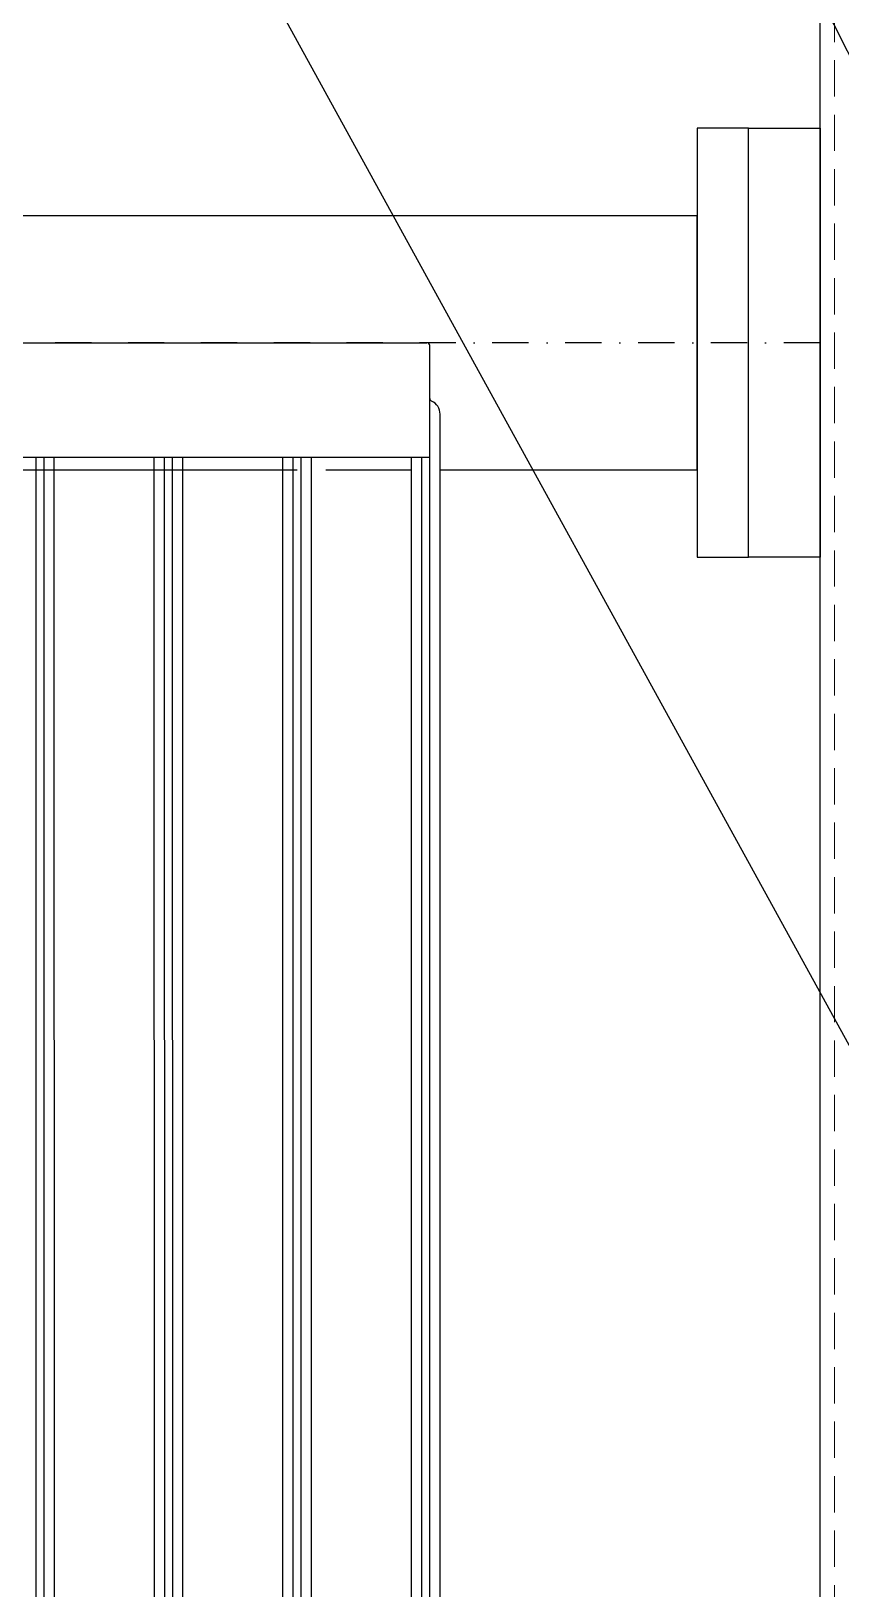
# Model space of a CAD drawing. Header units: millimetres. Extents: x -27384 to -11847, y 105622 to 113060.
# Drawn here: x -21202 to -20919, y 111018 to 111563 of the extents above; entities that cross this region are included whole.
import ezdxf

# ---------------------------------------------------------------- set-up
doc = ezdxf.new("R2010")
doc.units = ezdxf.units.MM
doc.linetypes.add('DASHDOT', pattern=[25.4, 12.7, -6.35, 0, -6.35])
doc.linetypes.add('DASHED', pattern=[19.049999999999997, 12.7, -6.35])
doc.layers.get('0').update_dxf_attribs({"color": 1, "linetype": 'DASHDOT'})
for name, color, linetype in [('01', 7, 'Continuous'), ('1', 4, 'Continuous'), ('油箱1', 7, 'Continuous'), ('细线', 1, 'Continuous')]:
    doc.layers.add(name, color=color, linetype=linetype)
doc.layers.add('04细虚线', color=6, linetype='DASHED', lineweight=20)
doc.layers.add('粗实线', color=7, linetype='Continuous', lineweight=25)

# ---------------------------------------------------------------- blocks, each defined once
blk = doc.blocks.new('G$C93824B68')
at = {"layer": '细线', "color": 4, "linetype": 'ByBlock', "lineweight": -3, "ltscale": 0.5}
blk.add_lwpolyline([(150.0000000000146, 25.00000000008731), (150.0000000000218, 8.003553375601768e-11), (1.455191522836685e-11, 8.731149137020111e-11), (7.275957614183426e-12, 25.00000000009459)], close=True, dxfattribs=at)
blk = doc.blocks.new('G$C12A8FAE8')
for p, q in [((-665, 44.5), (0, 44.5)), ((0, -44.5), (0, 44.5)), ((-635.3999999999069, 0), (-94.59999999997672, 0)), ((-93.59999999997672, -19.50090916600311), (-93.59999999997672, -1)), ((-93.59999999997672, -1280.499090833939), (-93.59999999997672, -19.50090916600311)), ((-90, -1275), (-90, -25)), ((-636.3999999999069, -40), (-93.59999999997672, -40)), ((-231.3999999999069, -635), (-231.3999999999069, -40)), ((-228.5999999999767, -635), (-228.5999999999767, -40)), ((-225, -635), (-225, -40)), ((-190, -635), (-190, -40)), ((-186.3999999999069, -635), (-186.3999999999069, -40)), ((-183.5999999999767, -635), (-183.5999999999767, -40)), ((-180, -635), (-180, -40)), ((-145, -635), (-145, -40)), ((-141.3999999999069, -635), (-141.3999999999069, -40)), ((-138.5999999999767, -635), (-138.5999999999767, -40)), ((-135, -635), (-135, -40)), ((-100, -635), (-100, -40)), ((-96.39999999990687, -635), (-96.39999999990687, -40)), ((-510, -44.49999999994179), (-140, -44.49999999994179)), ((-130, -44.5), (-100, -44.5)), ((-110, -44.5), (-100, -44.5)), ((-90, -44.5), (0, -44.5))]:
    blk.add_line(p, q)
for centre, radius, start, end in [((-94.59999999997672, -1), 1, 0, 90), ((-92.59999999997672, -19.50090916600311), 1, 180, 246.4218215202102), ((-95, -25), 5, 0, 66.42182152034361)]:
    blk.add_arc(centre, radius, start, end)
at = {"layer": '油箱1', "color": 4}
blk.add_lwpolyline([(17.99999999999636, -75), (18.00000000000364, 75), (3.637978807091713e-12, 75), (-3.637978807091713e-12, -75)], close=True, dxfattribs=at)
at = {"layer": '1', "lineweight": -3, "ltscale": 2, "rotation": 89.99999999999933}
blk.add_blockref('G$C93824B68', (43.00000000014188, -75), dxfattribs=at)

msp = doc.modelspace()

# ---------------------------------------------------------------- linework, layer by layer
at = {"extrusion": (-0.004685415688226654, -0.01745240643729067, 0.9998367168639969)}
msp.add_line((-20926.2450970635, 111453.6978946824, 1168.172621875425), (-21690.64515654653, 111453.6978946824, 1164.590504945365), dxfattribs=at)
at = {"layer": '04细虚线', "linetype": 'DASHED', "extrusion": (-0.004685415688226654, -0.01745240643729067, 0.9998367168639969)}
msp.add_line((-20921.13065403416, 110053.9111214641, 1143.762951787799), (-20921.28359055372, 111923.6263114064, 1176.398593483402), dxfattribs=at)
at = {"layer": '1', "lineweight": -3, "ltscale": 0.5, "extrusion": (-0.004685415688226654, -0.01745240643729067, 0.9998367168639969)}
for p, q in [((-21488.97382217136, 112249.9273653965, 1179.43396300601), (-20703.37983610864, 110820.7946975223, 1158.169521095473)), ((-21267.33522819936, 112249.9273653965, 1180.472601543481), (-20749.48873787543, 111224.7488785238, 1165.004570320904))]:
    msp.add_line(p, q, dxfattribs=at)
at = {"layer": '1', "lineweight": -3, "ltscale": 2, "extrusion": (-0.004685415688226654, -0.01745240643729067, 0.9998367168639969), "elevation": -761.7737618122727}
msp.add_lwpolyline([(-55762.41944096141, 102096.2621256225), (-45696.27557504938, 104799.1427234042), (-43767.03463448276, 97614.2094060799), (-53833.17850039472, 94911.32880829813)], close=True, dxfattribs=at)
at = {"layer": '1', "extrusion": (-0.004685415688226654, -0.01745240643729067, 0.9998367168639969), "const_width": 9.147440893432856, "elevation": -761.7737618122732}
msp.add_lwpolyline([(-53581.19831907854, 95088.87696726886), (-43888.4841354353, 97691.48720767391), (-45759.11024572644, 104658.1255271676), (-55451.82442936971, 102055.5152867626), (-53581.19831907854, 95088.87696726886)], dxfattribs=at)
at = {"layer": '粗实线', "extrusion": (-0.004685415688226654, -0.01745240643729067, 0.9998367168639969)}
msp.add_line((-20926.13059913434, 110053.9111214641, 1143.739521140757), (-20926.28353565391, 111923.6263114064, 1176.37516283636), dxfattribs=at)

# ---------------------------------------------------------------- block references
at = {"layer": '01', "lineweight": -3, "ltscale": 0.5, "extrusion": (-0.004685415688226654, -0.01745240643729066, 0.9998367168639969), "rotation": 15.03008309191163}
msp.add_blockref('G$C12A8FAE8', (-49150.56326586629, 102209.3982853323, -679.1051985372437), dxfattribs=at)

doc.saveas('drawing.dxf')
